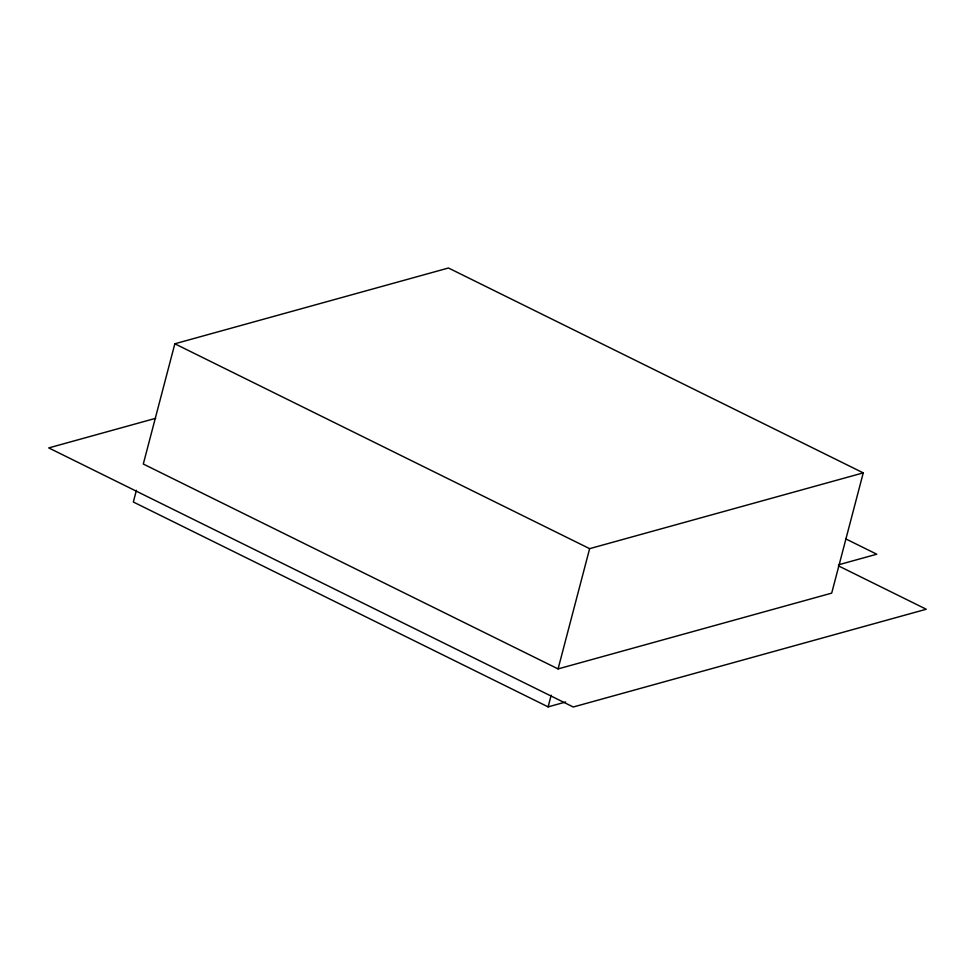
<?xml version="1.0" encoding="UTF-8"?>
<svg xmlns="http://www.w3.org/2000/svg" width="975" height="975" viewBox="0 0 975 975"><rect width="100%" height="100%" fill="white"/><g stroke="black" fill="none" stroke-linecap="round" stroke-linejoin="round"><path stroke-width="1.46" d="M136.403 490.315L133.331 502.003L548.121 706.875L565.683 702.012M174.842 343.785L143.301 464.027L558.078 668.911L831.699 593.129L863.253 472.875L448.463 268.003L174.842 343.785L589.631 548.657L863.253 472.875M548.121 706.875L551.18 695.199M558.078 668.911L589.631 548.657M155.671 418.312L48.75 447.915L573.263 706.997L926.25 609.241L838.439 565.866M838.512 564.805L876.769 554.214L845.581 538.797"/></g></svg>
